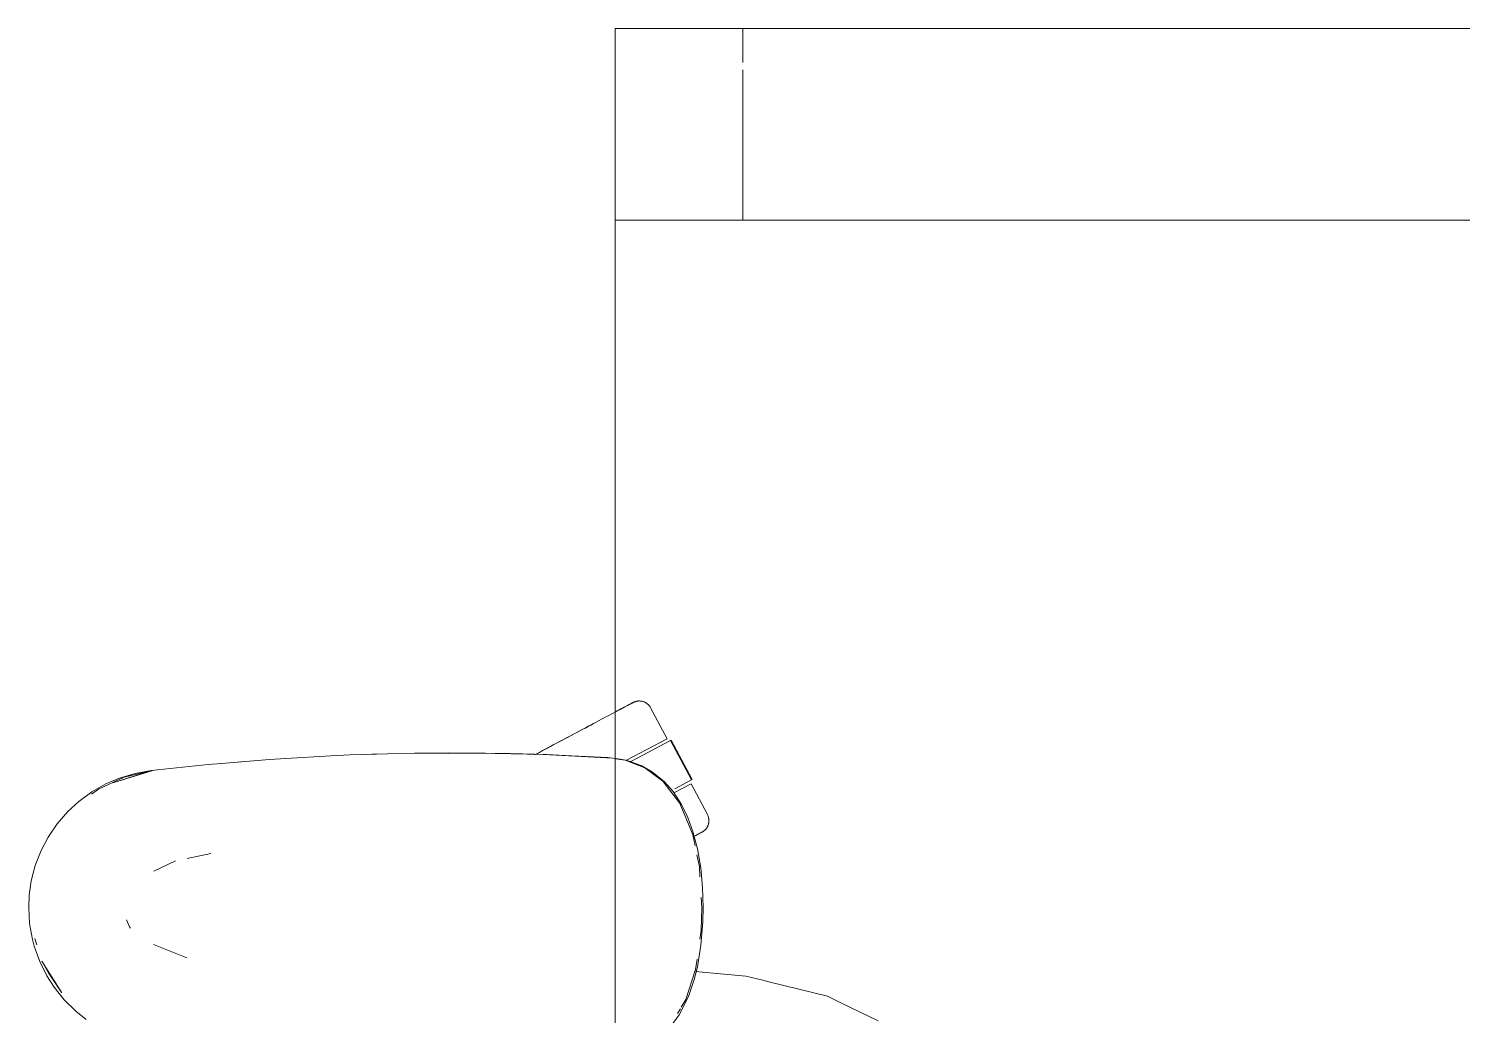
# Model space of a CAD drawing. Header units: millimetres. Extents: x 155927 to 317870, y -36033 to 97293.
# Drawn here: x 171891.1 to 172340.3, y 10675.4 to 10984.7 of the extents above; entities that cross this region are included whole.
import ezdxf

# ---------------------------------------------------------------- set-up
doc = ezdxf.new("R2010")
doc.units = ezdxf.units.MM
doc.header["$MEASUREMENT"] = 0
doc.layers.add('G-IMPT', color=8, linetype='CONTINUOUS', lineweight=9)
doc.layers.add('I-FURN', color=8, linetype='CONTINUOUS', lineweight=9)

msp = doc.modelspace()

# ---------------------------------------------------------------- linework, layer by layer
at = {"layer": 'G-IMPT'}
for p, q in [((171966.55, 10755.62), (171951.5, 10754.37)), ((171966.55, 10755.62), (171971.64, 10755.95)), ((171971.64, 10755.95), (171985.78, 10756.76)), ((171991.8, 10757.01), (171985.78, 10756.76)), ((171991.8, 10757.01), (172003.56, 10757.4)), ((171996.69, 10757.15), (171998.62, 10757.26)), ((171998.62, 10757.26), (172000.12, 10757.28)), ((172011.98, 10757.57), (172003.56, 10757.4)), ((172011.98, 10757.57), (172022.78, 10757.65)), ((172011.98, 10757.57), (172032.17, 10757.61)), ((172011.98, 10757.57), (172042, 10757.45)), ((172042, 10757.45), (172022.78, 10757.65)), ((172032.17, 10757.61), (172042, 10757.45)), ((172032.17, 10757.61), (172053.56, 10757.11)), ((172032.17, 10757.61), (172052.35, 10757.15)), ((172032.17, 10757.57), (172034.2, 10757.59)), ((172034.2, 10757.59), (172036.41, 10757.51)), ((172042, 10757.45), (172053.56, 10757.11)), ((172053.56, 10757.11), (172052.35, 10757.15)), ((172052.35, 10757.15), (172074.14, 10756.06)), ((172052.35, 10757.15), (172072.53, 10756.17)), ((172053.56, 10757.11), (172074.14, 10756.06)), ((172074.14, 10756.06), (172072.53, 10756.17)), ((172074.14, 10756.06), (172075.78, 10755.81)), ((172078, 10755.34), (172074.83, 10755.82)), ((172078.18, 10755.36), (172075.78, 10755.81)), ((172078, 10755.34), (172084.2, 10752.93)), ((172078.18, 10755.36), (172079.52, 10754.99)), ((171929.95, 10752.12), (171917.49, 10748.29)), ((171917.49, 10748.29), (171926.64, 10751.21)), ((171919.53, 10749.76), (171924.4, 10751.23)), ((171920.98, 10750.08), (171929.39, 10751.99)), ((171929.44, 10752.12), (171924.4, 10751.23)), ((171929.95, 10752.12), (171926.64, 10751.21)), ((171947.37, 10754.03), (171929.44, 10752.12)), ((171951.5, 10754.37), (171947.37, 10754.03)), ((171958.37, 10754.97), (171956.69, 10754.8)), ((172083.17, 10753.6), (172079.52, 10754.99)), ((172083.17, 10753.6), (172086.6, 10751.64)), ((172084.2, 10752.93), (172089.82, 10748.76)), ((172086.6, 10751.64), (172090.34, 10748.57)), ((171910.81, 10744.75), (171912.92, 10746.34)), ((171915.3, 10747.95), (171910.85, 10745.44)), ((171920.98, 10750.08), (171912.92, 10746.34)), ((171915.3, 10747.95), (171919.53, 10749.76)), ((172089.82, 10748.76), (172095.04, 10741.97)), ((172093.01, 10745.53), (172090.34, 10748.57)), ((171906.77, 10742.44), (171903.33, 10739.28)), ((171906.77, 10742.44), (171910.85, 10745.44)), ((172095.66, 10741.48), (172093.01, 10745.53)), ((172095.04, 10741.97), (172096.88, 10737.58)), ((171900.01, 10735.44), (171903.33, 10739.28)), ((172095.66, 10741.48), (172097.65, 10737.41)), ((172099.21, 10731.96), (172096.88, 10737.58)), ((172099.23, 10733.07), (172097.65, 10737.41)), ((171897.18, 10731.27), (171900.01, 10735.44)), ((172099.23, 10733.07), (172100.66, 10727.59)), ((171897.18, 10731.27), (171894.99, 10727.11)), ((172099.21, 10731.96), (172099.91, 10728.49)), ((171894.99, 10727.11), (171893.16, 10722.4)), ((171930.32, 10720.55), (171937.11, 10723.82)), ((171948.16, 10726.15), (171940.72, 10724.58)), ((172100.48, 10725.75), (172101.25, 10722)), ((172101.66, 10721.66), (172100.66, 10727.59)), ((171891.9, 10717.53), (171893.16, 10722.4)), ((172101.25, 10722), (172101.44, 10718.79)), ((172101.66, 10721.66), (172102.23, 10715.51)), ((171891.9, 10717.53), (171891.25, 10713.02)), ((172102.41, 10709.17), (172102.23, 10715.51)), ((171891.08, 10709.17), (171891.25, 10713.02)), ((172101.84, 10712.28), (172102.03, 10709.17)), ((171891.08, 10709.17), (171891.37, 10704.13)), ((172101.8, 10702.01), (172102.03, 10709.17)), ((172102.32, 10704.66), (172102.41, 10709.17)), ((171891.37, 10704.13), (171892.25, 10699.18)), ((171921.69, 10705.34), (171922.71, 10703.12)), ((171922.71, 10703.12), (171923, 10702.67)), ((172101.8, 10702.01), (172101.41, 10699.22)), ((172102.32, 10704.66), (172101.74, 10697.35)), ((171892.25, 10699.18), (171892.82, 10697.05)), ((171894.53, 10692.28), (171892.82, 10697.05)), ((171893.62, 10697.49), (171893, 10699.52)), ((171940.66, 10693.45), (171930.23, 10697.6)), ((172100.62, 10690.59), (172101.74, 10697.35)), ((171895.17, 10692.38), (171897.33, 10688.7)), ((171895.17, 10692.38), (171901.5, 10682.43)), ((172100.54, 10693.04), (172100.07, 10689.75)), ((171894.53, 10692.28), (171896.77, 10687.77)), ((171897.33, 10688.7), (171901.5, 10682.43)), ((172100.07, 10689.75), (172097.04, 10680.35)), ((172099.65, 10686.66), (172100.62, 10690.59)), ((172099.94, 10689.13), (172115.82, 10687.68)), ((171896.77, 10687.77), (171899.03, 10684.22)), ((171902.22, 10680.25), (171899.03, 10684.22)), ((172099.65, 10686.66), (172097.91, 10681.57)), ((172115.82, 10687.68), (172121.11, 10686.38)), ((172123.48, 10685.8), (172121.11, 10686.38)), ((172141.42, 10681.4), (172123.48, 10685.8)), ((171902.22, 10680.25), (171905.83, 10676.7)), ((172097.04, 10680.35), (172095.58, 10677.9)), ((172097.91, 10681.57), (172095.7, 10676.94)), ((172145.79, 10679.25), (172141.42, 10681.4)), ((172145.79, 10679.25), (172157.25, 10673.61)), ((171905.83, 10676.7), (171909.14, 10674.08)), ((172092.45, 10672.11), (172094.9, 10675.56)), ((172095.3, 10677.43), (172094.44, 10675.99)), ((172095.7, 10676.94), (172094.9, 10675.56))]:
    msp.add_line(p, q, dxfattribs=at)
at = {"layer": 'I-FURN'}
for p, q in [((172074.83, 10984.71), (172874.83, 10984.71)), ((172114.83, 10984.71), (172074.83, 10984.71)), ((172074.83, 10984.71), (172074.83, 10924.71)), ((172074.83, 10924.71), (172074.83, 10984.71)), ((172874.83, 10984.71), (172074.83, 10984.71)), ((172074.83, 10984.71), (172074.83, 9384.71)), ((172074.83, 9384.71), (172074.83, 10984.71)), ((172074.83, 10984.71), (172874.83, 10984.71)), ((172834.83, 10984.71), (172114.83, 10984.71)), ((172114.83, 10984.71), (172114.83, 10974.13)), ((172114.83, 10984.71), (172114.83, 10974.13)), ((172114.83, 10971.81), (172114.83, 10924.71)), ((172114.83, 10971.81), (172114.83, 10924.71)), ((172074.83, 10924.71), (172114.83, 10924.71)), ((172509.83, 10924.71), (172074.83, 10924.71)), ((172114.83, 10924.71), (172834.83, 10924.71)), ((172079.9, 10773.14), (172080.1, 10773.25)), ((172080.2, 10773.3), (172080.02, 10773.2)), ((172080.1, 10773.25), (172080.26, 10773.34)), ((172080.34, 10773.37), (172080.2, 10773.3)), ((172080.26, 10773.34), (172080.39, 10773.4)), ((172080.44, 10773.43), (172080.34, 10773.37)), ((172080.39, 10773.4), (172080.47, 10773.44)), ((172080.5, 10773.46), (172080.44, 10773.43)), ((172080.47, 10773.44), (172080.51, 10773.47)), ((172080.52, 10773.47), (172080.5, 10773.46)), ((172080.51, 10773.47), (172080.52, 10773.47)), ((172080.52, 10773.47), (172080.66, 10773.54)), ((172080.66, 10773.54), (172080.81, 10773.61)), ((172080.81, 10773.61), (172080.96, 10773.67)), ((172080.96, 10773.67), (172081.11, 10773.72)), ((172081.11, 10773.72), (172081.26, 10773.77)), ((172081.26, 10773.77), (172081.42, 10773.82)), ((172081.42, 10773.82), (172081.57, 10773.85)), ((172081.57, 10773.85), (172081.73, 10773.88)), ((172081.73, 10773.88), (172081.89, 10773.91)), ((172081.89, 10773.91), (172082.05, 10773.92)), ((172082.05, 10773.92), (172082.21, 10773.94)), ((172082.21, 10773.94), (172082.37, 10773.94)), ((172082.37, 10773.94), (172082.53, 10773.94)), ((172082.53, 10773.94), (172082.7, 10773.93)), ((172082.7, 10773.93), (172082.86, 10773.92)), ((172082.86, 10773.92), (172083.02, 10773.89)), ((172083.02, 10773.89), (172083.17, 10773.87)), ((172083.17, 10773.87), (172083.33, 10773.83)), ((172083.33, 10773.83), (172083.49, 10773.79)), ((172083.49, 10773.79), (172083.64, 10773.75)), ((172083.64, 10773.75), (172083.8, 10773.69)), ((172083.8, 10773.69), (172083.95, 10773.64)), ((172083.95, 10773.64), (172084.09, 10773.57)), ((172084.09, 10773.57), (172084.24, 10773.5)), ((172084.24, 10773.5), (172084.38, 10773.43)), ((172084.38, 10773.43), (172084.52, 10773.34)), ((172084.52, 10773.34), (172084.66, 10773.26)), ((172084.66, 10773.26), (172084.79, 10773.16)), ((172072.16, 10769.02), (172071.4, 10768.62)), ((172072.89, 10769.42), (172072.16, 10769.02)), ((172073.6, 10769.79), (172072.89, 10769.42)), ((172074.28, 10770.15), (172073.6, 10769.79)), ((172074.93, 10770.5), (172074.28, 10770.15)), ((172075.54, 10770.82), (172074.93, 10770.5)), ((172076.13, 10771.13), (172075.54, 10770.82)), ((172075.81, 10770.97), (172076.38, 10771.27)), ((172076.68, 10771.43), (172076.13, 10771.13)), ((172076.38, 10771.27), (172076.92, 10771.56)), ((172077.19, 10771.7), (172076.68, 10771.43)), ((172076.92, 10771.56), (172077.42, 10771.82)), ((172077.68, 10771.96), (172077.19, 10771.7)), ((172077.42, 10771.82), (172077.89, 10772.07)), ((172078.12, 10772.2), (172077.68, 10771.96)), ((172077.89, 10772.07), (172078.32, 10772.3)), ((172078.53, 10772.41), (172078.12, 10772.2)), ((172078.32, 10772.3), (172078.71, 10772.51)), ((172078.91, 10772.61), (172078.53, 10772.41)), ((172078.71, 10772.51), (172079.06, 10772.7)), ((172079.24, 10772.79), (172078.91, 10772.61)), ((172079.06, 10772.7), (172079.38, 10772.87)), ((172079.54, 10772.95), (172079.24, 10772.79)), ((172079.38, 10772.87), (172079.66, 10773.01)), ((172079.8, 10773.09), (172079.54, 10772.95)), ((172079.66, 10773.01), (172079.9, 10773.14)), ((172080.02, 10773.2), (172079.8, 10773.09)), ((172084.79, 10773.16), (172084.92, 10773.07)), ((172084.92, 10773.07), (172085.04, 10772.96)), ((172085.04, 10772.96), (172085.16, 10772.86)), ((172085.16, 10772.86), (172085.28, 10772.74)), ((172085.28, 10772.74), (172085.39, 10772.63)), ((172085.39, 10772.63), (172085.49, 10772.51)), ((172085.49, 10772.51), (172085.59, 10772.38)), ((172085.59, 10772.38), (172085.69, 10772.25)), ((172085.69, 10772.25), (172085.78, 10772.12)), ((172085.78, 10772.12), (172085.87, 10771.98)), ((172085.87, 10771.98), (172085.95, 10771.84)), ((172085.95, 10771.84), (172085.97, 10771.8)), ((172091.12, 10762.12), (172085.97, 10771.8)), ((172063.54, 10764.44), (172062.59, 10763.94)), ((172063.03, 10764.17), (172063.98, 10764.68)), ((172064.49, 10764.95), (172063.54, 10764.44)), ((172063.98, 10764.68), (172064.92, 10765.17)), ((172065.42, 10765.44), (172064.49, 10764.95)), ((172064.92, 10765.17), (172065.84, 10765.67)), ((172066.33, 10765.93), (172065.42, 10765.44)), ((172065.84, 10765.67), (172066.75, 10766.15)), ((172067.23, 10766.4), (172066.33, 10765.93)), ((172066.75, 10766.15), (172067.63, 10766.62)), ((172068.1, 10766.87), (172067.23, 10766.4)), ((172067.63, 10766.62), (172068.5, 10767.08)), ((172068.96, 10767.32), (172068.1, 10766.87)), ((172068.5, 10767.08), (172069.35, 10767.53)), ((172069.8, 10767.77), (172068.96, 10767.32)), ((172070.61, 10768.2), (172069.8, 10767.77)), ((172071.4, 10768.62), (172070.61, 10768.2)), ((172054.1, 10759.42), (172055.11, 10759.96)), ((172055.65, 10760.25), (172054.65, 10759.71)), ((172055.11, 10759.96), (172056.11, 10760.49)), ((172056.66, 10760.78), (172055.65, 10760.25)), ((172056.11, 10760.49), (172057.12, 10761.03)), ((172057.66, 10761.31), (172056.66, 10760.78)), ((172057.12, 10761.03), (172058.12, 10761.56)), ((172058.66, 10761.85), (172057.66, 10761.31)), ((172058.12, 10761.56), (172059.12, 10762.09)), ((172059.65, 10762.37), (172058.66, 10761.85)), ((172059.12, 10762.09), (172060.11, 10762.62)), ((172060.64, 10762.9), (172059.65, 10762.37)), ((172060.11, 10762.62), (172061.09, 10763.14)), ((172061.62, 10763.42), (172060.64, 10762.9)), ((172061.09, 10763.14), (172062.06, 10763.66)), ((172062.59, 10763.94), (172061.62, 10763.42)), ((172062.06, 10763.66), (172063.03, 10764.17)), ((172091.12, 10762.12), (172078.45, 10755.38)), ((172079.73, 10754.93), (172092.24, 10761.58)), ((172092.24, 10761.58), (172098.81, 10749.22)), ((172098.98, 10749.31), (172092.41, 10761.67)), ((172050.65, 10757.59), (172049.67, 10757.07)), ((172050.12, 10757.31), (172051.11, 10757.83)), ((172051.64, 10758.12), (172050.65, 10757.59)), ((172051.11, 10757.83), (172052.1, 10758.36)), ((172052.64, 10758.65), (172051.64, 10758.12)), ((172052.1, 10758.36), (172053.1, 10758.89)), ((172053.64, 10759.18), (172052.64, 10758.65)), ((172053.1, 10758.89), (172054.1, 10759.42)), ((172054.65, 10759.71), (172053.64, 10759.18)), ((172098.63, 10747.99), (172093.44, 10745.23)), ((172098.81, 10749.22), (172093.52, 10746.41)), ((172103.78, 10738.3), (172098.63, 10747.99)), ((172103.78, 10738.3), (172103.85, 10738.16)), ((172103.85, 10738.16), (172103.92, 10738.01)), ((172103.92, 10738.01), (172103.98, 10737.86)), ((172103.98, 10737.86), (172104.03, 10737.71)), ((172104.03, 10737.71), (172104.08, 10737.56)), ((172104.08, 10737.56), (172104.13, 10737.4)), ((172104.13, 10737.4), (172104.16, 10737.25)), ((172101.86, 10732.72), (172101.98, 10732.78)), ((172102.03, 10732.81), (172101.93, 10732.76)), ((172101.98, 10732.78), (172102.06, 10732.83)), ((172102.09, 10732.84), (172102.03, 10732.81)), ((172102.06, 10732.83), (172102.11, 10732.85)), ((172102.11, 10732.85), (172102.09, 10732.84)), ((172102.15, 10732.87), (172102.11, 10732.85)), ((172102.11, 10732.85), (172102.11, 10732.85)), ((172102.29, 10732.95), (172102.15, 10732.87)), ((172102.43, 10733.04), (172102.29, 10732.95)), ((172102.56, 10733.13), (172102.43, 10733.04)), ((172102.69, 10733.23), (172102.56, 10733.13)), ((172102.81, 10733.33), (172102.69, 10733.23)), ((172102.94, 10733.43), (172102.81, 10733.33)), ((172103.05, 10733.55), (172102.94, 10733.43)), ((172103.17, 10733.66), (172103.05, 10733.55)), ((172103.27, 10733.78), (172103.17, 10733.66)), ((172103.38, 10733.9), (172103.27, 10733.78)), ((172103.47, 10734.03), (172103.38, 10733.9)), ((172103.57, 10734.17), (172103.47, 10734.03)), ((172103.65, 10734.3), (172103.57, 10734.17)), ((172103.73, 10734.44), (172103.65, 10734.3)), ((172103.81, 10734.58), (172103.73, 10734.44)), ((172103.88, 10734.73), (172103.81, 10734.58)), ((172103.95, 10734.87), (172103.88, 10734.73)), ((172104, 10735.02), (172103.95, 10734.87)), ((172104.06, 10735.18), (172104, 10735.02)), ((172104.1, 10735.33), (172104.06, 10735.18)), ((172104.14, 10735.49), (172104.1, 10735.33)), ((172104.18, 10735.65), (172104.14, 10735.49)), ((172104.16, 10737.25), (172104.19, 10737.09)), ((172104.2, 10735.8), (172104.18, 10735.65)), ((172104.19, 10737.09), (172104.22, 10736.93)), ((172104.23, 10735.96), (172104.2, 10735.8)), ((172104.22, 10736.93), (172104.23, 10736.77)), ((172104.23, 10736.77), (172104.25, 10736.61)), ((172104.24, 10736.12), (172104.23, 10735.96)), ((172104.25, 10736.29), (172104.24, 10736.12)), ((172104.25, 10736.61), (172104.25, 10736.45)), ((172104.25, 10736.45), (172104.25, 10736.29)), ((172099.48, 10731.45), (172099.91, 10731.68)), ((172100.13, 10731.8), (172099.72, 10731.58)), ((172099.91, 10731.68), (172100.3, 10731.89)), ((172100.5, 10732), (172100.13, 10731.8)), ((172100.3, 10731.89), (172100.66, 10732.08)), ((172100.84, 10732.17), (172100.5, 10732)), ((172100.66, 10732.08), (172100.98, 10732.25)), ((172101.13, 10732.33), (172100.84, 10732.17)), ((172100.98, 10732.25), (172101.26, 10732.4)), ((172101.39, 10732.47), (172101.13, 10732.33)), ((172101.26, 10732.4), (172101.5, 10732.53)), ((172101.61, 10732.59), (172101.39, 10732.47)), ((172101.5, 10732.53), (172101.7, 10732.63)), ((172101.79, 10732.68), (172101.61, 10732.59)), ((172101.7, 10732.63), (172101.86, 10732.72)), ((172101.93, 10732.76), (172101.79, 10732.68))]:
    msp.add_line(p, q, dxfattribs=at)

doc.saveas('drawing.dxf')
